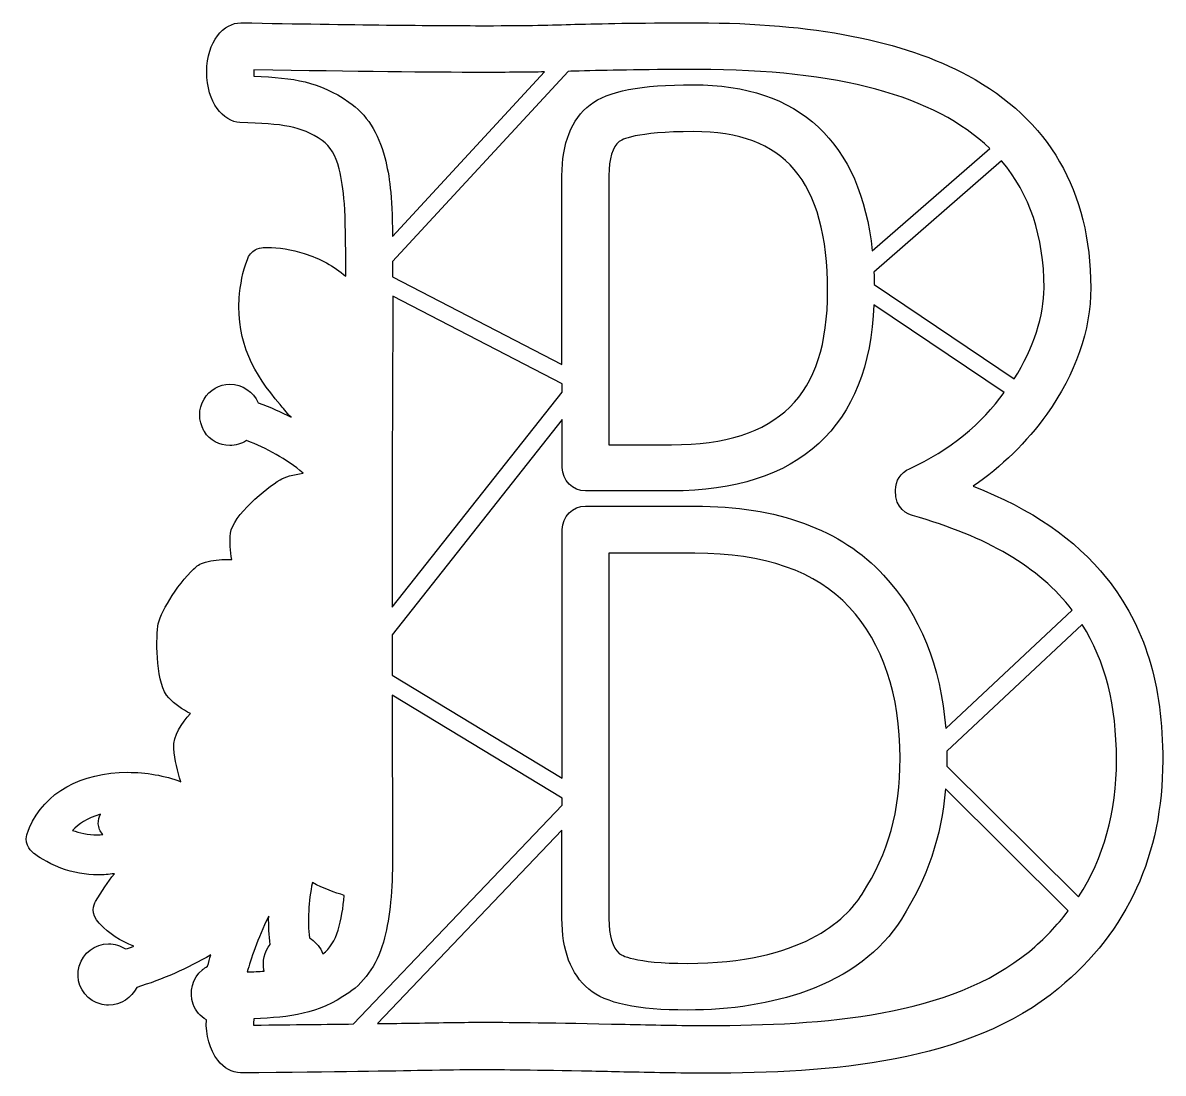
# Model space of a CAD drawing. Header units: millimetres. Extents: x -471 to 1551, y -2688 to 316.
# Drawn here: x -280.6 to -156.4, y -430.2 to -315.8 of the extents above; entities that cross this region are included whole.
import ezdxf

# ---------------------------------------------------------------- set-up
doc = ezdxf.new("R2010")
doc.units = ezdxf.units.MM
doc.header["$MEASUREMENT"] = 0
doc.layers.add('Layer 1', color=7, linetype='Continuous')

msp = doc.modelspace()

# ---------------------------------------------------------------- linework, layer by layer
at = {"layer": 'Layer 1', "color": 250}
for points, knots in [([(-162.5432, -376.2732), (-165.9527, -372.0159), (-170.7259, -368.7354), (-177.0657, -366.2843), (-177.0657, -366.2843), (-173.988, -364.1649), (-171.2051, -361.4558), (-169.0488, -358.4333), (-169.0488, -358.4333), (-165.9158, -354.047), (-164.2571, -349.2922), (-164.2571, -344.6664), (-164.2571, -344.6664), (-164.294, -334.1062), (-168.7908, -326.3289), (-177.6554, -321.5372), (-177.6554, -321.5372), (-184.6771, -317.7407), (-194.5554, -315.8057), (-207.0506, -315.8057), (-207.0506, -315.8057), (-214.2934, -315.8057), (-217.408, -315.8978), (-220.4489, -315.9715), (-220.4489, -315.9715), (-223.0106, -316.0452), (-225.4065, -316.119), (-230.1613, -316.119), (-230.1613, -316.119), (-235.8929, -316.119), (-244.3521, -316.0268), (-256.7921, -315.8057), (-256.7921, -315.8057), (-256.8105, -315.8057), (-256.8289, -315.8057), (-256.8289, -315.8057), (-256.8289, -315.8057), (-258.6534, -315.8057), (-260.5332, -317.796), (-260.5332, -321.1502), (-260.5332, -321.1502), (-260.5332, -324.5044), (-258.7087, -326.5869), (-256.9394, -326.6606), (-256.9394, -326.6606), (-252.1477, -326.845), (-250.3601, -326.9924), (-247.9642, -328.6326), (-247.9642, -328.6326), (-247.0981, -329.2407), (-246.4898, -330.236), (-246.1213, -331.7103), (-246.1213, -331.7103), (-245.55, -334.014), (-245.4025, -335.6911), (-245.3841, -343.4131), (-245.3841, -343.4131), (-246.6742, -342.3073), (-248.1855, -341.478), (-249.9362, -340.925), (-249.9362, -340.925), (-251.2632, -340.5012), (-252.756, -340.2616), (-253.9355, -340.2616), (-253.9355, -340.2616), (-254.1013, -340.2616), (-254.2488, -340.2616), (-254.3963, -340.28), (-254.3963, -340.28), (-254.8201, -340.2985), (-255.7417, -340.4643), (-256.147, -341.6807), (-256.147, -341.6807), (-256.1655, -341.6991), (-256.1655, -341.736), (-256.1839, -341.7544), (-256.1839, -341.7544), (-256.5709, -342.7311), (-256.9027, -344.3898), (-256.9948, -345.8088), (-256.9948, -345.8088), (-257.2897, -350.7111), (-255.4283, -353.9731), (-252.5349, -357.3826), (-252.5349, -357.3826), (-252.2769, -357.7144), (-251.8714, -358.1935), (-251.3554, -358.7649), (-251.3554, -358.7649), (-252.4243, -358.1935), (-253.6038, -357.6591), (-254.9307, -357.1799), (-254.9307, -357.1799), (-255.4467, -356.0004), (-256.6447, -355.1711), (-258.0269, -355.1711), (-258.0269, -355.1711), (-259.188, -355.1711), (-260.22, -355.7792), (-260.8282, -356.7928), (-260.8282, -356.7928), (-261.4548, -357.8433), (-261.4548, -359.1334), (-260.8467, -360.2392), (-260.8467, -360.2392), (-260.8282, -360.276), (-260.8098, -360.2945), (-260.7914, -360.3313), (-260.7914, -360.3313), (-260.1832, -361.2896), (-259.1511, -361.8426), (-258.0269, -361.8426), (-258.0269, -361.8426), (-257.3819, -361.8426), (-256.7553, -361.6399), (-256.2024, -361.3081), (-256.2024, -361.3081), (-253.9723, -362.119), (-251.8898, -363.317), (-250.0285, -364.8466), (-250.0285, -364.8466), (-251.0974, -365.0124), (-252.0557, -365.252), (-252.5533, -365.5654), (-252.5533, -365.5654), (-254.0093, -366.4684), (-257.7321, -369.4725), (-257.9347, -371.3891), (-257.9347, -371.3891), (-258.0454, -372.3659), (-257.9901, -373.3426), (-257.8057, -374.2641), (-257.8057, -374.2641), (-257.9716, -374.2641), (-258.1375, -374.2456), (-258.3034, -374.2456), (-258.3034, -374.2456), (-259.0958, -374.2456), (-259.8883, -374.3378), (-260.6624, -374.5405), (-260.6624, -374.5405), (-261.289, -374.688), (-261.6945, -375.0381), (-261.8418, -375.1855), (-261.8418, -375.1855), (-261.8972, -375.2408), (-261.9525, -375.2961), (-261.9893, -375.3513), (-261.9893, -375.3513), (-261.9893, -375.3513), (-261.934, -375.296), (-261.8972, -375.2407), (-261.8972, -375.2407), (-263.8875, -377.139), (-265.6936, -380.2168), (-265.8595, -381.5068), (-265.8595, -381.5068), (-266.0806, -383.2576), (-266.0438, -387.9571), (-264.68, -389.3209), (-264.68, -389.3209), (-263.9981, -390.0028), (-263.1872, -390.5925), (-262.321, -391.0348), (-262.321, -391.0348), (-263.2425, -392.0485), (-264.2009, -393.4491), (-264.1271, -394.776), (-264.1271, -394.776), (-264.1271, -394.7945), (-264.1271, -394.8497), (-264.1271, -394.8497), (-264.1271, -394.8497), (-264.0165, -396.0845), (-263.7216, -397.3377), (-263.353, -398.4619), (-263.353, -398.4619), (-265.0669, -397.78), (-267.1863, -397.4298), (-269.1399, -397.4298), (-269.1399, -397.4298), (-274.2449, -397.4298), (-278.152, -399.6229), (-279.8475, -403.4378), (-279.8475, -403.4378), (-279.8843, -403.5115), (-279.9028, -403.5853), (-279.9212, -403.659), (-279.9212, -403.659), (-279.9397, -403.6775), (-279.9397, -403.7143), (-279.958, -403.7327), (-279.958, -403.7327), (-280.5662, -405.1333), (-279.8106, -405.9074), (-279.442, -406.1839), (-279.442, -406.1839), (-279.442, -406.1839), (-279.4236, -406.2023), (-279.4236, -406.2023), (-279.4236, -406.2023), (-279.4051, -406.2208), (-279.3683, -406.2392), (-279.3499, -406.2576), (-279.3499, -406.2576), (-278.9629, -406.5525), (-278.0598, -407.2344), (-276.4196, -407.861), (-276.4196, -407.861), (-275.0926, -408.3586), (-273.7288, -408.5982), (-272.3651, -408.5982), (-272.3651, -408.5982), (-271.7753, -408.5982), (-271.1856, -408.5613), (-270.5958, -408.4692), (-270.5958, -408.4692), (-271.3146, -409.3723), (-271.9965, -410.3859), (-272.6415, -411.51), (-272.6415, -411.51), (-272.8074, -411.8049), (-273.2681, -412.8185), (-272.2361, -413.8691), (-272.2361, -413.8691), (-272.2361, -413.8691), (-272.2361, -413.8691), (-272.2361, -413.8691), (-272.2361, -413.8691), (-272.2176, -413.9059), (-272.1808, -413.9244), (-272.1624, -413.9428), (-272.1624, -413.9428), (-271.2041, -414.9748), (-269.9324, -415.8041), (-268.4764, -416.3755), (-268.4764, -416.3755), (-268.8082, -416.4861), (-269.103, -416.5782), (-269.3795, -416.6703), (-269.3795, -416.6703), (-269.914, -416.3017), (-270.559, -416.1174), (-271.2409, -416.1174), (-271.2409, -416.1174), (-272.7153, -416.1174), (-274.0054, -417.0942), (-274.4108, -418.5316), (-274.4108, -418.5316), (-274.8346, -419.9876), (-274.2633, -421.4803), (-273.0101, -422.2728), (-273.0101, -422.2728), (-272.4757, -422.6046), (-271.8491, -422.7888), (-271.2224, -422.7888), (-271.2224, -422.7888), (-269.8587, -422.7888), (-268.6976, -421.9964), (-268.1631, -420.8537), (-268.1631, -420.8537), (-265.3618, -420.006), (-262.6527, -418.808), (-260.0909, -417.3152), (-260.0909, -417.3152), (-260.2199, -417.7207), (-260.3305, -418.1446), (-260.4411, -418.55), (-260.4411, -418.55), (-260.6438, -418.6606), (-260.8281, -418.7712), (-260.994, -418.9186), (-260.994, -418.9186), (-260.994, -418.9186), (-261.0125, -418.9371), (-261.0125, -418.9371), (-261.0125, -418.9371), (-262.0998, -419.8586), (-262.4869, -421.333), (-262.0077, -422.6783), (-262.0077, -422.6783), (-261.7312, -423.4339), (-261.2152, -424.0237), (-260.5702, -424.3922), (-260.5702, -424.3922), (-260.6623, -426.0693), (-260.22, -427.6358), (-259.3354, -428.7785), (-259.3354, -428.7785), (-258.6351, -429.6631), (-257.7688, -430.1422), (-256.8658, -430.1607), (-256.8658, -430.1607), (-256.8658, -430.1607), (-256.8474, -430.1607), (-256.8474, -430.1607), (-256.8474, -430.1607), (-245.8264, -430.0685), (-240.445, -429.9764), (-236.8881, -429.9027), (-236.8881, -429.9027), (-234.3448, -429.8659), (-232.8151, -429.829), (-230.8616, -429.829), (-230.8616, -429.829), (-228.2446, -429.829), (-224.8167, -429.8843), (-218.6059, -429.9949), (-218.6059, -429.9949), (-217.4633, -430.0133), (-216.3022, -430.0317), (-215.1227, -430.0685), (-215.1227, -430.0685), (-212.174, -430.1239), (-209.1147, -430.1976), (-205.9817, -430.1976), (-205.9817, -430.1976), (-205.9817, -430.1976), (-205.9817, -430.1976), (-205.9817, -430.1976), (-205.9817, -430.1976), (-192.6017, -430.1976), (-177.6001, -429.0918), (-167.7587, -420.9643), (-167.7587, -420.9643), (-160.2394, -414.7351), (-156.4245, -406.3866), (-156.4245, -396.1581), (-156.4245, -396.1581), (-156.3693, -387.9391), (-158.3781, -381.4519), (-162.5432, -376.2732)], [0, 0, 0, 0, 0.01190476, 0.01190476, 0.01190476, 0.01190476, 0.02380952, 0.02380952, 0.02380952, 0.02380952, 0.03571429, 0.03571429, 0.03571429, 0.03571429, 0.04761905, 0.04761905, 0.04761905, 0.04761905, 0.05952381, 0.05952381, 0.05952381, 0.05952381, 0.07142857, 0.07142857, 0.07142857, 0.07142857, 0.08333333, 0.08333333, 0.08333333, 0.08333333, 0.0952381, 0.0952381, 0.0952381, 0.0952381, 0.10714286, 0.10714286, 0.10714286, 0.10714286, 0.11904762, 0.11904762, 0.11904762, 0.11904762, 0.13095238, 0.13095238, 0.13095238, 0.13095238, 0.14285714, 0.14285714, 0.14285714, 0.14285714, 0.1547619, 0.1547619, 0.1547619, 0.1547619, 0.16666667, 0.16666667, 0.16666667, 0.16666667, 0.17857143, 0.17857143, 0.17857143, 0.17857143, 0.19047619, 0.19047619, 0.19047619, 0.19047619, 0.20238095, 0.20238095, 0.20238095, 0.20238095, 0.21428571, 0.21428571, 0.21428571, 0.21428571, 0.22619048, 0.22619048, 0.22619048, 0.22619048, 0.23809524, 0.23809524, 0.23809524, 0.23809524, 0.25, 0.25, 0.25, 0.25, 0.26190476, 0.26190476, 0.26190476, 0.26190476, 0.27380952, 0.27380952, 0.27380952, 0.27380952, 0.28571429, 0.28571429, 0.28571429, 0.28571429, 0.29761905, 0.29761905, 0.29761905, 0.29761905, 0.30952381, 0.30952381, 0.30952381, 0.30952381, 0.32142857, 0.32142857, 0.32142857, 0.32142857, 0.33333333, 0.33333333, 0.33333333, 0.33333333, 0.3452381, 0.3452381, 0.3452381, 0.3452381, 0.35714286, 0.35714286, 0.35714286, 0.35714286, 0.36904762, 0.36904762, 0.36904762, 0.36904762, 0.38095238, 0.38095238, 0.38095238, 0.38095238, 0.39285714, 0.39285714, 0.39285714, 0.39285714, 0.4047619, 0.4047619, 0.4047619, 0.4047619, 0.41666667, 0.41666667, 0.41666667, 0.41666667, 0.42857143, 0.42857143, 0.42857143, 0.42857143, 0.44047619, 0.44047619, 0.44047619, 0.44047619, 0.45238095, 0.45238095, 0.45238095, 0.45238095, 0.46428571, 0.46428571, 0.46428571, 0.46428571, 0.47619048, 0.47619048, 0.47619048, 0.47619048, 0.48809524, 0.48809524, 0.48809524, 0.48809524, 0.5, 0.5, 0.5, 0.5, 0.51190476, 0.51190476, 0.51190476, 0.51190476, 0.52380952, 0.52380952, 0.52380952, 0.52380952, 0.53571429, 0.53571429, 0.53571429, 0.53571429, 0.54761905, 0.54761905, 0.54761905, 0.54761905, 0.55952381, 0.55952381, 0.55952381, 0.55952381, 0.57142857, 0.57142857, 0.57142857, 0.57142857, 0.58333333, 0.58333333, 0.58333333, 0.58333333, 0.5952381, 0.5952381, 0.5952381, 0.5952381, 0.60714286, 0.60714286, 0.60714286, 0.60714286, 0.61904762, 0.61904762, 0.61904762, 0.61904762, 0.63095238, 0.63095238, 0.63095238, 0.63095238, 0.64285714, 0.64285714, 0.64285714, 0.64285714, 0.6547619, 0.6547619, 0.6547619, 0.6547619, 0.66666667, 0.66666667, 0.66666667, 0.66666667, 0.67857143, 0.67857143, 0.67857143, 0.67857143, 0.69047619, 0.69047619, 0.69047619, 0.69047619, 0.70238095, 0.70238095, 0.70238095, 0.70238095, 0.71428571, 0.71428571, 0.71428571, 0.71428571, 0.72619048, 0.72619048, 0.72619048, 0.72619048, 0.73809524, 0.73809524, 0.73809524, 0.73809524, 0.75, 0.75, 0.75, 0.75, 0.76190476, 0.76190476, 0.76190476, 0.76190476, 0.77380952, 0.77380952, 0.77380952, 0.77380952, 0.78571429, 0.78571429, 0.78571429, 0.78571429, 0.79761905, 0.79761905, 0.79761905, 0.79761905, 0.80952381, 0.80952381, 0.80952381, 0.80952381, 0.82142857, 0.82142857, 0.82142857, 0.82142857, 0.83333333, 0.83333333, 0.83333333, 0.83333333, 0.8452381, 0.8452381, 0.8452381, 0.8452381, 0.85714286, 0.85714286, 0.85714286, 0.85714286, 0.86904762, 0.86904762, 0.86904762, 0.86904762, 0.88095238, 0.88095238, 0.88095238, 0.88095238, 0.89285714, 0.89285714, 0.89285714, 0.89285714, 0.9047619, 0.9047619, 0.9047619, 0.9047619, 0.91666667, 0.91666667, 0.91666667, 0.91666667, 0.92857143, 0.92857143, 0.92857143, 0.92857143, 0.94047619, 0.94047619, 0.94047619, 0.94047619, 0.95238095, 0.95238095, 0.95238095, 0.95238095, 0.96428571, 0.96428571, 0.96428571, 0.96428571, 0.97619048, 0.97619048, 0.97619048, 0.97619048, 1, 1, 1, 1]), ([(-255.3915, -321.6109), (-255.41, -321.3898), (-255.4283, -321.1502), (-255.41, -320.929), (-255.41, -320.929), (-244.0942, -321.1133), (-236.151, -321.2055), (-230.4747, -321.2055), (-230.4747, -321.2055), (-227.6366, -321.2055), (-225.5356, -321.187), (-223.7479, -321.1502), (-223.7479, -321.1502), (-223.7479, -321.1502), (-240.2977, -339.0637), (-240.2977, -339.0637), (-240.2977, -339.0637), (-240.3714, -334.272), (-240.5926, -332.6871), (-241.1455, -330.4755), (-241.1455, -330.4755), (-241.8274, -327.7848), (-243.1359, -325.7576), (-245.0526, -324.4306), (-245.0526, -324.4306), (-248.3698, -322.1638), (-251.0052, -321.8137), (-255.3915, -321.6109)], [0, 0, 0, 0, 0.125, 0.125, 0.125, 0.125, 0.25, 0.25, 0.25, 0.25, 0.375, 0.375, 0.375, 0.375, 0.5, 0.5, 0.5, 0.5, 0.625, 0.625, 0.625, 0.625, 0.75, 0.75, 0.75, 0.75, 1, 1, 1, 1]), ([(-175.2596, -329.4988), (-175.2596, -329.4988), (-188.0498, -340.6303), (-188.0498, -340.6303), (-188.0498, -340.6303), (-189.303, -328.78), (-195.9929, -322.5508), (-207.5483, -322.5508), (-207.5483, -322.5508), (-213.2983, -322.5508), (-216.8553, -323.2328), (-218.7719, -324.7256), (-218.7719, -324.7256), (-220.8176, -326.3105), (-221.8496, -328.909), (-221.8496, -332.466), (-221.8496, -332.466), (-221.8496, -332.466), (-221.8496, -353.0334), (-221.8496, -353.0334), (-221.8496, -353.0334), (-221.8496, -353.0334), (-240.2976, -343.4684), (-240.2976, -343.4684), (-240.2976, -343.4684), (-240.2976, -342.8787), (-240.2976, -342.3258), (-240.2976, -341.8097), (-240.2976, -341.8097), (-240.2976, -341.8097), (-221.1678, -321.0949), (-221.1678, -321.0949), (-221.1678, -321.0949), (-220.7623, -321.0765), (-220.3753, -321.0765), (-219.9698, -321.0581), (-219.9698, -321.0581), (-216.8737, -320.9844), (-213.6853, -320.8922), (-207.0507, -320.8922), (-207.0507, -320.8922), (-191.7726, -320.9106), (-181.2308, -323.7304), (-175.2596, -329.4988)], [0, 0, 0, 0, 0.08333333, 0.08333333, 0.08333333, 0.08333333, 0.16666667, 0.16666667, 0.16666667, 0.16666667, 0.25, 0.25, 0.25, 0.25, 0.33333333, 0.33333333, 0.33333333, 0.33333333, 0.41666667, 0.41666667, 0.41666667, 0.41666667, 0.5, 0.5, 0.5, 0.5, 0.58333333, 0.58333333, 0.58333333, 0.58333333, 0.66666667, 0.66666667, 0.66666667, 0.66666667, 0.75, 0.75, 0.75, 0.75, 0.83333333, 0.83333333, 0.83333333, 0.83333333, 1, 1, 1, 1]), ([(-216.7262, -361.7138), (-216.7262, -361.7138), (-216.7262, -332.4475), (-216.7262, -332.4475), (-216.7262, -332.4475), (-216.7262, -330.5861), (-216.3392, -329.296), (-215.6204, -328.7432), (-215.6204, -328.7432), (-215.3808, -328.5589), (-213.888, -327.6559), (-207.5298, -327.6559), (-207.5298, -327.6559), (-202.517, -327.6559), (-198.9232, -329.0013), (-196.5458, -331.7841), (-196.5458, -331.7841), (-194.1315, -334.6038), (-192.9151, -339.0454), (-192.9151, -344.9981), (-192.9151, -344.9981), (-192.9151, -350.785), (-194.2605, -354.9317), (-197.0434, -357.6593), (-197.0434, -357.6593), (-199.8262, -360.4053), (-204.0467, -361.7507), (-209.9072, -361.7507), (-209.9072, -361.7507), (-209.9072, -361.7507), (-216.7262, -361.7506), (-216.7262, -361.7506), (-216.7262, -361.7506), (-216.7262, -361.7506), (-216.7262, -361.7138), (-216.7262, -361.7138)], [0, 0, 0, 0, 0.1, 0.1, 0.1, 0.1, 0.2, 0.2, 0.2, 0.2, 0.3, 0.3, 0.3, 0.3, 0.4, 0.4, 0.4, 0.4, 0.5, 0.5, 0.5, 0.5, 0.6, 0.6, 0.6, 0.6, 0.7, 0.7, 0.7, 0.7, 0.8, 0.8, 0.8, 0.8, 1, 1, 1, 1]), ([(-169.3437, -344.6664), (-169.3437, -347.652), (-170.4495, -351.2089), (-172.6058, -354.5815), (-172.6058, -354.5815), (-172.6058, -354.5815), (-187.8286, -344.3162), (-187.8286, -344.3162), (-187.8286, -344.3162), (-187.8286, -343.8554), (-187.8471, -343.3947), (-187.8655, -342.9524), (-187.8655, -342.9524), (-187.8655, -342.9524), (-173.9695, -330.8442), (-173.9695, -330.8442), (-173.9695, -330.8442), (-170.8918, -334.4564), (-169.3621, -339.0638), (-169.3437, -344.6664)], [0, 0, 0, 0, 0.16666667, 0.16666667, 0.16666667, 0.16666667, 0.33333333, 0.33333333, 0.33333333, 0.33333333, 0.5, 0.5, 0.5, 0.5, 0.66666667, 0.66666667, 0.66666667, 0.66666667, 1, 1, 1, 1]), ([(-240.2977, -354.5262), (-240.2793, -350.9693), (-240.2793, -348.0205), (-240.2793, -345.5694), (-240.2793, -345.5694), (-240.2793, -345.5694), (-221.8312, -355.1344), (-221.8312, -355.1344), (-221.8312, -355.1344), (-221.8312, -355.1344), (-221.8312, -356.0374), (-221.8312, -356.0374), (-221.8312, -356.0374), (-221.8312, -356.0374), (-240.3529, -379.4615), (-240.3529, -379.4615), (-240.3529, -379.4615), (-240.3529, -368.8091), (-240.3346, -360.737), (-240.2977, -354.5262)], [0, 0, 0, 0, 0.16666667, 0.16666667, 0.16666667, 0.16666667, 0.33333333, 0.33333333, 0.33333333, 0.33333333, 0.5, 0.5, 0.5, 0.5, 0.66666667, 0.66666667, 0.66666667, 0.66666667, 1, 1, 1, 1]), ([(-184.0137, -364.3676), (-184.9352, -364.7731), (-185.5249, -365.6946), (-185.5249, -366.7082), (-185.5249, -366.7082), (-185.5249, -366.7082), (-185.5249, -366.7266), (-185.5249, -366.7266), (-185.5249, -366.7266), (-185.5986, -368.7723), (-184.1243, -369.3437), (-183.6635, -369.4727), (-183.6635, -369.4727), (-175.5913, -371.7395), (-169.8782, -375.0752), (-166.266, -379.7748), (-166.266, -379.7748), (-166.266, -379.7748), (-180.0513, -392.6755), (-180.0513, -392.6755), (-180.0513, -392.6755), (-180.5857, -385.8565), (-182.8526, -380.2355), (-186.8149, -375.9599), (-186.8149, -375.9599), (-191.4407, -370.9654), (-198.3519, -368.4406), (-207.3639, -368.4406), (-207.3639, -368.4406), (-207.3639, -368.4406), (-219.2695, -368.4406), (-219.2695, -368.4406), (-219.2695, -368.4406), (-220.6701, -368.4406), (-221.8128, -369.5832), (-221.8128, -370.9839), (-221.8128, -370.9839), (-221.8128, -370.9839), (-221.8128, -398.057), (-221.8128, -398.057), (-221.8128, -398.057), (-221.8128, -398.057), (-240.3346, -386.8334), (-240.3346, -386.8334), (-240.3346, -386.8334), (-240.3346, -385.3221), (-240.3346, -383.8662), (-240.3346, -382.4471), (-240.3346, -382.4471), (-240.3346, -382.4471), (-221.8128, -359.0047), (-221.8128, -359.0047), (-221.8128, -359.0047), (-221.8128, -359.0047), (-221.8128, -364.2387), (-221.8128, -364.2387), (-221.8128, -364.2387), (-221.8128, -365.6393), (-220.6702, -366.782), (-219.2695, -366.782), (-219.2695, -366.782), (-219.2695, -366.782), (-209.9257, -366.7819), (-209.9257, -366.7819), (-209.9257, -366.7819), (-196.0114, -366.7819), (-188.4183, -359.7786), (-187.8655, -346.5093), (-187.8655, -346.5093), (-187.8655, -346.5093), (-173.6747, -356.0743), (-173.6747, -356.0743), (-173.6747, -356.0743), (-176.1258, -359.4101), (-179.5906, -362.4141), (-184.0137, -364.3676)], [0, 0, 0, 0, 0.05, 0.05, 0.05, 0.05, 0.1, 0.1, 0.1, 0.1, 0.15, 0.15, 0.15, 0.15, 0.2, 0.2, 0.2, 0.2, 0.25, 0.25, 0.25, 0.25, 0.3, 0.3, 0.3, 0.3, 0.35, 0.35, 0.35, 0.35, 0.4, 0.4, 0.4, 0.4, 0.45, 0.45, 0.45, 0.45, 0.5, 0.5, 0.5, 0.5, 0.55, 0.55, 0.55, 0.55, 0.6, 0.6, 0.6, 0.6, 0.65, 0.65, 0.65, 0.65, 0.7, 0.7, 0.7, 0.7, 0.75, 0.75, 0.75, 0.75, 0.8, 0.8, 0.8, 0.8, 0.85, 0.85, 0.85, 0.85, 0.9, 0.9, 0.9, 0.9, 1, 1, 1, 1]), ([(-185.0273, -395.9007), (-185.0273, -401.7244), (-186.2621, -406.1475), (-189.1556, -410.6996), (-189.1556, -410.6996), (-190.9433, -413.5193), (-195.7902, -418.2373), (-208.1934, -418.2373), (-208.1934, -418.2373), (-214.0356, -418.2373), (-215.4178, -417.3159), (-215.6205, -417.15), (-215.6205, -417.15), (-216.3393, -416.5419), (-216.7263, -415.2333), (-216.7263, -413.3535), (-216.7263, -413.3535), (-216.7263, -413.3535), (-216.7262, -373.564), (-216.7262, -373.564), (-216.7262, -373.564), (-216.7262, -373.564), (-207.364, -373.564), (-207.364, -373.564), (-207.364, -373.564), (-199.8262, -373.564), (-194.1684, -375.5359), (-190.5562, -379.443), (-190.5562, -379.443), (-186.8887, -383.4054), (-185.0273, -388.9342), (-185.0273, -395.9007)], [0, 0, 0, 0, 0.11111111, 0.11111111, 0.11111111, 0.11111111, 0.22222222, 0.22222222, 0.22222222, 0.22222222, 0.33333333, 0.33333333, 0.33333333, 0.33333333, 0.44444444, 0.44444444, 0.44444444, 0.44444444, 0.55555556, 0.55555556, 0.55555556, 0.55555556, 0.66666667, 0.66666667, 0.66666667, 0.66666667, 0.77777778, 0.77777778, 0.77777778, 0.77777778, 1, 1, 1, 1]), ([(-161.4559, -396.0665), (-161.4559, -401.7612), (-162.8381, -406.7557), (-165.6025, -410.9945), (-165.6025, -410.9945), (-165.6025, -410.9945), (-179.9407, -396.7484), (-179.9407, -396.7484), (-179.9407, -396.7484), (-179.9407, -396.472), (-179.9407, -396.1771), (-179.9407, -395.9007), (-179.9407, -395.9007), (-179.9407, -395.6427), (-179.9407, -395.3847), (-179.9407, -395.145), (-179.9407, -395.145), (-179.9407, -395.145), (-165.197, -381.3228), (-165.197, -381.3228), (-165.197, -381.3228), (-162.6722, -385.3037), (-161.4559, -390.1691), (-161.4559, -396.0665)], [0, 0, 0, 0, 0.14285714, 0.14285714, 0.14285714, 0.14285714, 0.28571429, 0.28571429, 0.28571429, 0.28571429, 0.42857143, 0.42857143, 0.42857143, 0.42857143, 0.57142857, 0.57142857, 0.57142857, 0.57142857, 0.71428571, 0.71428571, 0.71428571, 0.71428571, 1, 1, 1, 1]), ([(-255.41, -424.2638), (-251.3739, -424.098), (-248.5173, -423.8031), (-245.071, -421.4441), (-245.071, -421.4441), (-243.1543, -420.1357), (-241.8458, -418.1083), (-241.1639, -415.4545), (-241.1639, -415.4545), (-240.5926, -413.2061), (-240.2977, -410.2389), (-240.2977, -406.6451), (-240.2977, -406.6451), (-240.3162, -400.2132), (-240.3346, -394.3526), (-240.3346, -389.0449), (-240.3346, -389.0449), (-240.3346, -389.0449), (-221.8128, -400.2501), (-221.8128, -400.2501), (-221.8128, -400.2501), (-221.8128, -400.2501), (-221.8128, -401.0242), (-221.8128, -401.0242), (-221.8128, -401.0242), (-221.8128, -401.0242), (-244.5549, -424.8351), (-244.5549, -424.8351), (-244.5549, -424.8351), (-247.4115, -424.872), (-250.9315, -424.9088), (-255.4283, -424.9641), (-255.4283, -424.9641), (-255.4283, -424.7245), (-255.4283, -424.485), (-255.41, -424.2638)], [0, 0, 0, 0, 0.1, 0.1, 0.1, 0.1, 0.2, 0.2, 0.2, 0.2, 0.3, 0.3, 0.3, 0.3, 0.4, 0.4, 0.4, 0.4, 0.5, 0.5, 0.5, 0.5, 0.6, 0.6, 0.6, 0.6, 0.7, 0.7, 0.7, 0.7, 0.8, 0.8, 0.8, 0.8, 1, 1, 1, 1]), ([(-170.9471, -416.9289), (-179.5353, -424.0427), (-193.4312, -425.0011), (-205.9264, -425.0011), (-205.9264, -425.0011), (-209.0226, -425.0011), (-212.0451, -424.9458), (-214.9569, -424.8721), (-214.9569, -424.8721), (-223.1212, -424.7062), (-226.973, -424.6509), (-230.1982, -424.6509), (-230.1982, -424.6509), (-232.6862, -424.6509), (-234.7688, -424.6878), (-237.9386, -424.7431), (-237.9386, -424.7431), (-239.1181, -424.7615), (-240.4266, -424.7799), (-241.9379, -424.7984), (-241.9379, -424.7984), (-241.9379, -424.7984), (-221.8496, -403.7333), (-221.8496, -403.7333), (-221.8496, -403.7333), (-221.8496, -403.7333), (-221.8496, -413.3351), (-221.8496, -413.3351), (-221.8496, -413.3351), (-221.8496, -416.8183), (-220.8728, -419.3985), (-218.9377, -421.0387), (-218.9377, -421.0387), (-217.0763, -422.6053), (-213.6669, -423.324), (-208.2117, -423.324), (-208.2117, -423.324), (-203.4384, -423.324), (-198.9416, -422.6052), (-195.2372, -421.2599), (-195.2372, -421.2599), (-190.593, -419.5828), (-187.1098, -416.9473), (-184.8798, -413.4088), (-184.8798, -413.4088), (-182.0232, -408.8936), (-180.5304, -404.5258), (-180.0881, -399.2365), (-180.0881, -399.2365), (-180.0881, -399.2365), (-166.7266, -412.5242), (-166.7266, -412.5242), (-166.7266, -412.5242), (-167.9062, -414.1275), (-169.3253, -415.5835), (-170.9471, -416.9289)], [0, 0, 0, 0, 0.06666667, 0.06666667, 0.06666667, 0.06666667, 0.13333333, 0.13333333, 0.13333333, 0.13333333, 0.2, 0.2, 0.2, 0.2, 0.26666667, 0.26666667, 0.26666667, 0.26666667, 0.33333333, 0.33333333, 0.33333333, 0.33333333, 0.4, 0.4, 0.4, 0.4, 0.46666667, 0.46666667, 0.46666667, 0.46666667, 0.53333333, 0.53333333, 0.53333333, 0.53333333, 0.6, 0.6, 0.6, 0.6, 0.66666667, 0.66666667, 0.66666667, 0.66666667, 0.73333333, 0.73333333, 0.73333333, 0.73333333, 0.8, 0.8, 0.8, 0.8, 0.86666667, 0.86666667, 0.86666667, 0.86666667, 1, 1, 1, 1]), ([(-272.4389, -404.2309), (-273.471, -404.2309), (-274.4108, -404.0282), (-275.1481, -403.7517), (-275.1481, -403.7517), (-274.5215, -403.0698), (-273.5631, -402.4063), (-272.1072, -402.0009), (-272.1072, -402.0009), (-272.2731, -402.2958), (-272.3652, -402.6275), (-272.3468, -403.0514), (-272.3468, -403.0514), (-272.31, -403.4384), (-272.1625, -403.8623), (-271.8492, -404.194), (-271.8492, -404.194), (-272.0519, -404.2309), (-272.2546, -404.2309), (-272.4389, -404.2309)], [0, 0, 0, 0, 0.16666667, 0.16666667, 0.16666667, 0.16666667, 0.33333333, 0.33333333, 0.33333333, 0.33333333, 0.5, 0.5, 0.5, 0.5, 0.66666667, 0.66666667, 0.66666667, 0.66666667, 1, 1, 1, 1]), ([(-249.0333, -409.428), (-247.7985, -410.0914), (-246.5453, -410.5522), (-245.5685, -410.8286), (-245.5685, -410.8286), (-245.7897, -413.5746), (-246.3241, -416.0626), (-247.8907, -417.2053), (-247.8907, -417.2053), (-247.9275, -417.1131), (-247.9644, -417.021), (-248.0013, -416.9288), (-248.0013, -416.9288), (-248.2961, -416.3206), (-248.7754, -415.8046), (-249.3467, -415.4729), (-249.3467, -415.4729), (-249.5678, -413.6299), (-249.4572, -411.5105), (-249.0333, -409.428)], [0, 0, 0, 0, 0.16666667, 0.16666667, 0.16666667, 0.16666667, 0.33333333, 0.33333333, 0.33333333, 0.33333333, 0.5, 0.5, 0.5, 0.5, 0.66666667, 0.66666667, 0.66666667, 0.66666667, 1, 1, 1, 1]), ([(-253.7882, -413.1139), (-253.7882, -413.1139), (-253.7882, -413.1139), (-253.7882, -413.1139), (-253.7882, -413.1139), (-253.8066, -414.1644), (-253.7513, -415.1965), (-253.6223, -416.1732), (-253.6223, -416.1732), (-254.2673, -416.9473), (-254.5254, -418.0162), (-254.2673, -419.0851), (-254.2673, -419.0851), (-254.8386, -419.122), (-255.4468, -419.1588), (-256.1287, -419.1773), (-256.1287, -419.1773), (-255.7417, -417.795), (-255.023, -415.5835), (-253.7882, -413.1139)], [0, 0, 0, 0, 0.16666667, 0.16666667, 0.16666667, 0.16666667, 0.33333333, 0.33333333, 0.33333333, 0.33333333, 0.5, 0.5, 0.5, 0.5, 0.66666667, 0.66666667, 0.66666667, 0.66666667, 1, 1, 1, 1])]:
    msp.add_open_spline(points, degree=3, knots=knots, dxfattribs=at)

doc.saveas('drawing.dxf')
